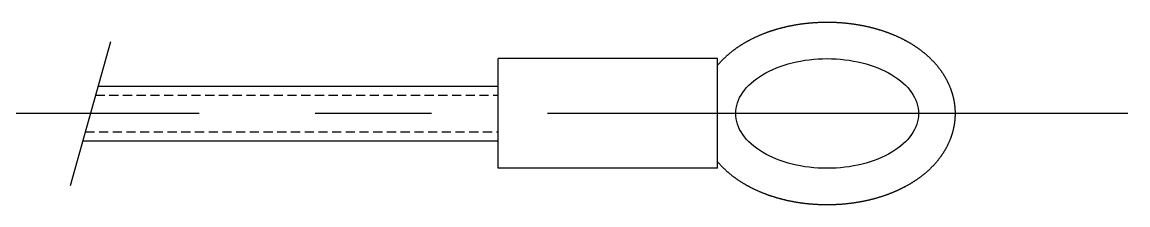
# Model space of a CAD drawing. Extents: x 15 to 151, y 33 to 81.
# Drawn here: x 90.5 to 151, y 71 to 81 of the extents above; entities that cross this region are included whole.
import ezdxf

# ---------------------------------------------------------------- set-up
doc = ezdxf.new("R2010")
doc.units = 0
doc.linetypes.add('CENTER', pattern=[50.8, 31.75, -6.35, 6.35, -6.35])
doc.linetypes.add('DASHED', pattern=[0.75, 0.5, -0.25])
doc.layers.get('0').update_dxf_attribs({"linetype": 'CONTINUOUS'})
doc.layers.add('CENTER', color=1, linetype='CENTER')

msp = doc.modelspace()

# ---------------------------------------------------------------- linework, layer by layer
at = {"color": 3}
msp.add_line((95.3521, 79.9321), (93.1481, 72.0566), dxfattribs=at)
for p, q in [((116.5532, 73.0093), (116.5532, 79.0093)), ((128.5532, 79.0093), (116.5532, 79.0093)), ((128.5532, 73.0093), (128.5532, 79.0093)), ((94.674, 77.5093), (116.5532, 77.5093)), ((93.8345, 74.5093), (116.5532, 74.5093)), ((128.5532, 73.0093), (116.5532, 73.0093))]:
    msp.add_line(p, q)
at = {"color": 3, "linetype": 'DASHED'}
for p, q in [((94.5341, 77.0093), (116.5532, 77.0093)), ((93.9744, 75.0093), (116.5532, 75.0093))]:
    msp.add_line(p, q, dxfattribs=at)
for points in [[(128.553, 78.6416, 0), (128.571, 78.6628, 0), (128.589, 78.6838, 0), (128.607, 78.7047, 0), (128.625, 78.7255, 0), (128.643, 78.7462, 0), (128.662, 78.7668, 0), (128.68, 78.7873, 0), (128.699, 78.8077, 0), (128.718, 78.8279, 0), (128.736, 78.848, 0), (128.755, 78.8681, 0), (128.774, 78.888, 0), (128.793, 78.9078, 0), (128.812, 78.9275, 0), (128.832, 78.9471, 0), (128.851, 78.9665, 0), (128.87, 78.9859, 0), (128.89, 79.0051, 0), (128.91, 79.0243, 0), (128.929, 79.0433, 0), (128.949, 79.0623, 0), (128.969, 79.0811, 0), (128.989, 79.0998, 0), (129.009, 79.1184, 0), (129.029, 79.1369, 0), (129.05, 79.1553, 0), (129.07, 79.1736, 0), (129.09, 79.1918, 0), (129.111, 79.2098, 0), (129.131, 79.2278, 0), (129.152, 79.2457, 0), (129.173, 79.2634, 0), (129.194, 79.2811, 0), (129.215, 79.2986, 0), (129.236, 79.3161, 0), (129.257, 79.3334, 0), (129.278, 79.3507, 0), (129.299, 79.3678, 0), (129.32, 79.3849, 0), (129.342, 79.4018, 0), (129.363, 79.4186, 0), (129.385, 79.4354, 0), (129.407, 79.452, 0), (129.428, 79.4685, 0), (129.45, 79.485, 0), (129.472, 79.5013, 0), (129.494, 79.5175, 0), (129.516, 79.5336, 0), (129.538, 79.5497, 0), (129.56, 79.5656, 0), (129.582, 79.5814, 0), (129.605, 79.5972, 0), (129.627, 79.6128, 0), (129.65, 79.6283, 0), (129.672, 79.6438, 0), (129.695, 79.6591, 0), (129.717, 79.6744, 0), (129.74, 79.6895, 0), (129.763, 79.7046, 0), (129.786, 79.7195, 0), (129.809, 79.7344, 0), (129.832, 79.7491, 0), (129.855, 79.7638, 0), (129.878, 79.7784, 0), (129.901, 79.7928, 0), (129.925, 79.8072, 0), (129.948, 79.8215, 0), (129.971, 79.8357, 0), (129.995, 79.8498, 0), (130.018, 79.8638, 0), (130.042, 79.8777, 0), (130.066, 79.8915, 0), (130.089, 79.9052, 0), (130.113, 79.9189, 0), (130.137, 79.9324, 0), (130.161, 79.9459, 0), (130.185, 79.9592, 0), (130.209, 79.9725, 0), (130.233, 79.9857, 0), (130.257, 79.9987, 0), (130.281, 80.0117, 0), (130.306, 80.0246, 0), (130.33, 80.0374, 0), (130.354, 80.0502, 0), (130.379, 80.0628, 0), (130.403, 80.0753, 0), (130.428, 80.0878, 0), (130.452, 80.1002, 0), (130.477, 80.1125, 0), (130.502, 80.1246, 0), (130.527, 80.1368, 0), (130.551, 80.1488, 0), (130.576, 80.1607, 0), (130.601, 80.1725, 0), (130.626, 80.1843, 0), (130.651, 80.196, 0), (130.676, 80.2076, 0), (130.701, 80.2191, 0), (130.726, 80.2305, 0), (130.752, 80.2418, 0), (130.777, 80.253, 0), (130.802, 80.2642, 0), (130.828, 80.2752, 0), (130.853, 80.2862, 0), (130.879, 80.2971, 0), (130.904, 80.3079, 0), (130.93, 80.3187, 0), (130.955, 80.3293, 0), (130.981, 80.3399, 0), (131.007, 80.3503, 0), (131.032, 80.3607, 0), (131.058, 80.371, 0), (131.084, 80.3812, 0), (131.11, 80.3913, 0), (131.136, 80.4014, 0), (131.162, 80.4113, 0), (131.188, 80.4212, 0), (131.214, 80.431, 0), (131.24, 80.4407, 0), (131.266, 80.4503, 0), (131.293, 80.4598, 0), (131.319, 80.4693, 0), (131.345, 80.4787, 0), (131.371, 80.4879, 0), (131.398, 80.4971, 0), (131.424, 80.5062, 0), (131.451, 80.5153, 0), (131.477, 80.5242, 0), (131.504, 80.5331, 0), (131.53, 80.5418, 0), (131.557, 80.5505, 0), (131.584, 80.5592, 0), (131.61, 80.5677, 0), (131.637, 80.5761, 0), (131.664, 80.5845, 0), (131.691, 80.5928, 0), (131.718, 80.6009, 0), (131.745, 80.6091, 0), (131.771, 80.6171, 0), (131.798, 80.625, 0), (131.825, 80.6329, 0), (131.853, 80.6407, 0), (131.88, 80.6483, 0), (131.907, 80.656, 0), (131.934, 80.6635, 0), (131.961, 80.6709, 0), (131.988, 80.6783, 0), (132.016, 80.6856, 0), (132.043, 80.6928, 0), (132.07, 80.6999, 0), (132.098, 80.7069, 0), (132.125, 80.7139, 0), (132.152, 80.7208, 0), (132.18, 80.7275, 0), (132.207, 80.7343, 0), (132.235, 80.7409, 0), (132.262, 80.7474, 0), (132.29, 80.7539, 0), (132.318, 80.7603, 0), (132.345, 80.7666, 0), (132.373, 80.7728, 0), (132.401, 80.7789, 0), (132.428, 80.785, 0), (132.456, 80.791, 0), (132.484, 80.7969, 0), (132.512, 80.8027, 0), (132.54, 80.8084, 0), (132.567, 80.8141, 0), (132.595, 80.8196, 0), (132.623, 80.8251, 0), (132.651, 80.8305, 0), (132.679, 80.8359, 0), (132.707, 80.8411, 0), (132.735, 80.8463, 0), (132.763, 80.8514, 0), (132.791, 80.8564, 0), (132.819, 80.8613, 0), (132.848, 80.8661, 0), (132.876, 80.8709, 0), (132.904, 80.8756, 0), (132.932, 80.8802, 0), (132.96, 80.8847, 0), (132.989, 80.8892, 0), (133.017, 80.8935, 0), (133.045, 80.8978, 0), (133.073, 80.902, 0), (133.102, 80.9061, 0), (133.13, 80.9102, 0), (133.158, 80.9141, 0), (133.187, 80.918, 0), (133.215, 80.9218, 0), (133.244, 80.9255, 0), (133.272, 80.9292, 0), (133.3, 80.9327, 0), (133.329, 80.9362, 0), (133.357, 80.9396, 0), (133.386, 80.9429, 0), (133.414, 80.9461, 0), (133.443, 80.9493, 0), (133.471, 80.9523, 0), (133.5, 80.9553, 0), (133.529, 80.9582, 0), (133.557, 80.9611, 0), (133.586, 80.9638, 0), (133.614, 80.9665, 0), (133.643, 80.9691, 0), (133.672, 80.9716, 0), (133.7, 80.974, 0), (133.729, 80.9763, 0), (133.758, 80.9786, 0), (133.786, 80.9808, 0), (133.815, 80.9829, 0), (133.844, 80.9849, 0), (133.872, 80.9869, 0), (133.901, 80.9887, 0), (133.93, 80.9905, 0), (133.959, 80.9922, 0), (133.987, 80.9938, 0), (134.016, 80.9954, 0), (134.045, 80.9968, 0), (134.074, 80.9982, 0), (134.102, 80.9995, 0), (134.131, 81.0007, 0), (134.16, 81.0019, 0), (134.189, 81.0029, 0), (134.218, 81.0039, 0), (134.246, 81.0048, 0), (134.275, 81.0056, 0), (134.304, 81.0063, 0), (134.333, 81.007, 0), (134.362, 81.0076, 0), (134.39, 81.0081, 0), (134.419, 81.0085, 0), (134.448, 81.0088, 0), (134.477, 81.0091, 0), (134.506, 81.0092, 0), (134.534, 81.0093, 0), (134.563, 81.0093, 0), (134.592, 81.0093, 0), (134.621, 81.0091, 0), (134.65, 81.0089, 0), (134.679, 81.0086, 0), (134.707, 81.0082, 0), (134.736, 81.0077, 0), (134.765, 81.0072, 0), (134.794, 81.0065, 0), (134.823, 81.0058, 0), (134.851, 81.005, 0), (134.88, 81.0041, 0), (134.909, 81.0032, 0), (134.938, 81.0022, 0), (134.967, 81.001, 0), (134.995, 80.9998, 0), (135.024, 80.9986, 0), (135.053, 80.9972, 0), (135.082, 80.9958, 0), (135.11, 80.9943, 0), (135.139, 80.9927, 0), (135.168, 80.991, 0), (135.197, 80.9893, 0), (135.225, 80.9874, 0), (135.254, 80.9855, 0), (135.283, 80.9835, 0), (135.312, 80.9814, 0), (135.34, 80.9793, 0), (135.369, 80.977, 0), (135.398, 80.9747, 0), (135.426, 80.9723, 0), (135.455, 80.9699, 0), (135.483, 80.9673, 0), (135.512, 80.9647, 0), (135.541, 80.9619, 0), (135.569, 80.9591, 0), (135.598, 80.9563, 0), (135.626, 80.9533, 0), (135.655, 80.9503, 0), (135.683, 80.9471, 0), (135.712, 80.9439, 0), (135.74, 80.9407, 0), (135.769, 80.9373, 0), (135.797, 80.9339, 0), (135.826, 80.9303, 0), (135.854, 80.9267, 0), (135.883, 80.923, 0), (135.911, 80.9193, 0), (135.939, 80.9154, 0), (135.968, 80.9115, 0), (135.996, 80.9075, 0), (136.024, 80.9034, 0), (136.053, 80.8992, 0), (136.081, 80.895, 0), (136.109, 80.8906, 0), (136.138, 80.8862, 0), (136.166, 80.8817, 0), (136.194, 80.8772, 0), (136.222, 80.8725, 0), (136.25, 80.8678, 0), (136.278, 80.8629, 0), (136.307, 80.858, 0), (136.335, 80.8531, 0), (136.363, 80.848, 0), (136.391, 80.8428, 0), (136.419, 80.8376, 0), (136.447, 80.8323, 0), (136.475, 80.8269, 0), (136.503, 80.8215, 0), (136.53, 80.8159, 0), (136.558, 80.8103, 0), (136.586, 80.8046, 0), (136.614, 80.7988, 0), (136.642, 80.7929, 0), (136.67, 80.7869, 0), (136.697, 80.7809, 0), (136.725, 80.7748, 0), (136.753, 80.7686, 0), (136.78, 80.7623, 0), (136.808, 80.7559, 0), (136.836, 80.7494, 0), (136.863, 80.7429, 0), (136.891, 80.7363, 0), (136.918, 80.7296, 0), (136.946, 80.7228, 0), (136.973, 80.716, 0), (137.001, 80.709, 0), (137.028, 80.702, 0), (137.055, 80.6949, 0), (137.083, 80.6877, 0), (137.11, 80.6804, 0), (137.137, 80.6731, 0), (137.164, 80.6657, 0), (137.192, 80.6581, 0), (137.219, 80.6505, 0), (137.246, 80.6429, 0), (137.273, 80.6351, 0), (137.3, 80.6273, 0), (137.327, 80.6193, 0), (137.354, 80.6113, 0), (137.381, 80.6032, 0), (137.408, 80.5951, 0), (137.434, 80.5868, 0), (137.461, 80.5785, 0), (137.488, 80.57, 0), (137.515, 80.5615, 0), (137.541, 80.553, 0), (137.568, 80.5443, 0), (137.595, 80.5355, 0), (137.621, 80.5267, 0), (137.648, 80.5178, 0), (137.674, 80.5088, 0), (137.701, 80.4997, 0), (137.727, 80.4906, 0), (137.753, 80.4813, 0), (137.78, 80.472, 0), (137.806, 80.4626, 0), (137.832, 80.4531, 0), (137.858, 80.4435, 0), (137.885, 80.4339, 0), (137.911, 80.4241, 0), (137.937, 80.4143, 0), (137.963, 80.4044, 0), (137.989, 80.3944, 0), (138.015, 80.3843, 0), (138.041, 80.3742, 0), (138.066, 80.3639, 0), (138.092, 80.3536, 0), (138.118, 80.3432, 0), (138.144, 80.3327, 0), (138.169, 80.3221, 0), (138.195, 80.3114, 0), (138.22, 80.3007, 0), (138.246, 80.2898, 0), (138.271, 80.2789, 0), (138.297, 80.2679, 0), (138.322, 80.2568, 0), (138.348, 80.2456, 0), (138.373, 80.2343, 0), (138.398, 80.223, 0), (138.423, 80.2115, 0), (138.448, 80.2, 0), (138.473, 80.1883, 0), (138.498, 80.1766, 0), (138.523, 80.1648, 0), (138.548, 80.1529, 0), (138.573, 80.141, 0), (138.598, 80.1289, 0), (138.622, 80.1167, 0), (138.647, 80.1045, 0), (138.672, 80.0921, 0), (138.696, 80.0797, 0), (138.721, 80.0672, 0), (138.745, 80.0546, 0), (138.77, 80.0419, 0), (138.794, 80.0291, 0), (138.818, 80.0162, 0), (138.842, 80.0032, 0), (138.867, 79.9902, 0), (138.891, 79.977, 0), (138.915, 79.9638, 0), (138.939, 79.9504, 0), (138.963, 79.937, 0), (138.986, 79.9234, 0), (139.01, 79.9098, 0), (139.034, 79.8961, 0), (139.058, 79.8823, 0), (139.081, 79.8684, 0), (139.105, 79.8544, 0), (139.128, 79.8403, 0), (139.152, 79.8261, 0), (139.175, 79.8119, 0), (139.198, 79.7975, 0), (139.221, 79.783, 0), (139.245, 79.7685, 0), (139.268, 79.7538, 0), (139.291, 79.739, 0), (139.314, 79.7242, 0), (139.336, 79.7093, 0), (139.359, 79.6942, 0), (139.382, 79.6791, 0), (139.405, 79.6638, 0), (139.427, 79.6485, 0), (139.45, 79.6331, 0), (139.472, 79.6176, 0), (139.495, 79.6019, 0), (139.517, 79.5862, 0), (139.539, 79.5704, 0), (139.561, 79.5545, 0), (139.583, 79.5385, 0), (139.605, 79.5224, 0), (139.627, 79.5061, 0), (139.649, 79.4898, 0), (139.671, 79.4734, 0), (139.693, 79.4569, 0), (139.715, 79.4403, 0), (139.736, 79.4236, 0), (139.758, 79.4068, 0), (139.779, 79.3899, 0), (139.8, 79.3729, 0), (139.822, 79.3557, 0), (139.843, 79.3385, 0), (139.864, 79.3212, 0), (139.885, 79.3038, 0), (139.906, 79.2863, 0), (139.927, 79.2687, 0), (139.948, 79.2509, 0), (139.969, 79.2331, 0), (139.989, 79.2152, 0), (140.01, 79.1971, 0), (140.03, 79.179, 0), (140.051, 79.1607, 0), (140.071, 79.1424, 0), (140.091, 79.1239, 0), (140.111, 79.1053, 0), (140.131, 79.0866, 0), (140.151, 79.0678, 0), (140.171, 79.0489, 0), (140.191, 79.0299, 0), (140.211, 79.0108, 0), (140.23, 78.9916, 0), (140.25, 78.9722, 0), (140.269, 78.9528, 0), (140.288, 78.9332, 0), (140.308, 78.9136, 0), (140.327, 78.8938, 0), (140.346, 78.8739, 0), (140.365, 78.8539, 0), (140.384, 78.8338, 0), (140.402, 78.8136, 0), (140.421, 78.7933, 0), (140.439, 78.7728, 0), (140.458, 78.7523, 0), (140.476, 78.7316, 0), (140.494, 78.7109, 0), (140.512, 78.69, 0), (140.53, 78.669, 0), (140.548, 78.6479, 0), (140.566, 78.6266, 0), (140.583, 78.6053, 0), (140.601, 78.5839, 0), (140.618, 78.5623, 0), (140.636, 78.5406, 0), (140.653, 78.5189, 0), (140.67, 78.497, 0), (140.687, 78.4749, 0), (140.704, 78.4528, 0), (140.72, 78.4306, 0), (140.737, 78.4082, 0), (140.753, 78.3857, 0), (140.77, 78.3632, 0), (140.786, 78.3405, 0), (140.802, 78.3176, 0), (140.818, 78.2947, 0), (140.834, 78.2717, 0), (140.849, 78.2485, 0), (140.865, 78.2252, 0), (140.88, 78.2018, 0), (140.896, 78.1783, 0), (140.911, 78.1547, 0), (140.926, 78.1309, 0), (140.941, 78.1071, 0), (140.955, 78.0831, 0), (140.97, 78.059, 0), (140.984, 78.0347, 0), (140.999, 78.0104, 0), (141.013, 77.9859, 0), (141.027, 77.9614, 0), (141.041, 77.9367, 0), (141.054, 77.9119, 0), (141.068, 77.887, 0), (141.081, 77.862, 0), (141.095, 77.8368, 0), (141.108, 77.8116, 0), (141.121, 77.7862, 0), (141.133, 77.7608, 0), (141.146, 77.7352, 0), (141.158, 77.7096, 0), (141.171, 77.6838, 0), (141.183, 77.6579, 0), (141.195, 77.632, 0), (141.207, 77.6059, 0), (141.218, 77.5798, 0), (141.23, 77.5535, 0), (141.241, 77.5271, 0), (141.252, 77.5007, 0), (141.263, 77.4741, 0), (141.274, 77.4475, 0), (141.284, 77.4207, 0), (141.294, 77.3939, 0), (141.305, 77.367, 0), (141.315, 77.34, 0), (141.325, 77.3129, 0), (141.334, 77.2857, 0), (141.344, 77.2584, 0), (141.353, 77.2311, 0), (141.362, 77.2037, 0), (141.371, 77.1761, 0), (141.379, 77.1485, 0), (141.388, 77.1208, 0), (141.396, 77.0931, 0), (141.404, 77.0652, 0), (141.412, 77.0373, 0), (141.42, 77.0093, 0), (141.427, 76.9812, 0), (141.435, 76.9531, 0), (141.442, 76.9249, 0), (141.449, 76.8966, 0), (141.455, 76.8682, 0), (141.462, 76.8398, 0), (141.468, 76.8113, 0), (141.474, 76.7827, 0), (141.48, 76.754, 0), (141.485, 76.7253, 0), (141.491, 76.6966, 0), (141.496, 76.6677, 0), (141.501, 76.6389, 0), (141.505, 76.6099, 0), (141.51, 76.581, 0), (141.514, 76.5519, 0), (141.518, 76.5229, 0), (141.522, 76.4938, 0), (141.526, 76.4646, 0), (141.529, 76.4355, 0), (141.532, 76.4063, 0), (141.535, 76.377, 0), (141.538, 76.3478, 0), (141.54, 76.3185, 0), (141.542, 76.2891, 0), (141.544, 76.2598, 0), (141.546, 76.2304, 0), (141.548, 76.201, 0), (141.549, 76.1716, 0), (141.55, 76.1422, 0), (141.551, 76.1128, 0), (141.552, 76.0834, 0), (141.552, 76.054, 0), (141.552, 76.0245, 0), (141.552, 75.9951, 0), (141.552, 75.9656, 0), (141.552, 75.9362, 0), (141.551, 75.9068, 0), (141.55, 75.8774, 0), (141.549, 75.848, 0), (141.548, 75.8186, 0), (141.546, 75.7892, 0), (141.544, 75.7598, 0), (141.542, 75.7305, 0), (141.54, 75.7011, 0), (141.537, 75.6718, 0), (141.535, 75.6426, 0), (141.532, 75.6133, 0), (141.529, 75.5841, 0), (141.525, 75.5549, 0), (141.522, 75.5258, 0), (141.518, 75.4967, 0), (141.514, 75.4676, 0), (141.51, 75.4386, 0), (141.505, 75.4096, 0), (141.501, 75.3807, 0), (141.496, 75.3518, 0), (141.491, 75.323, 0), (141.485, 75.2942, 0), (141.48, 75.2655, 0), (141.474, 75.2368, 0), (141.468, 75.2082, 0), (141.462, 75.1797, 0), (141.455, 75.1512, 0), (141.449, 75.1229, 0), (141.442, 75.0945, 0), (141.435, 75.0663, 0), (141.428, 75.0381, 0), (141.42, 75.01, 0), (141.412, 74.982, 0), (141.405, 74.9541, 0), (141.397, 74.9263, 0), (141.388, 74.8985, 0), (141.38, 74.8708, 0), (141.371, 74.8432, 0), (141.362, 74.8157, 0), (141.353, 74.7882, 0), (141.344, 74.7609, 0), (141.334, 74.7336, 0), (141.325, 74.7065, 0), (141.315, 74.6794, 0), (141.305, 74.6524, 0), (141.295, 74.6255, 0), (141.284, 74.5986, 0), (141.274, 74.5719, 0), (141.263, 74.5453, 0), (141.252, 74.5187, 0), (141.241, 74.4923, 0), (141.23, 74.4659, 0), (141.219, 74.4397, 0), (141.207, 74.4135, 0), (141.195, 74.3875, 0), (141.183, 74.3615, 0), (141.171, 74.3357, 0), (141.159, 74.3099, 0), (141.146, 74.2843, 0), (141.134, 74.2587, 0), (141.121, 74.2333, 0), (141.108, 74.2079, 0), (141.095, 74.1827, 0), (141.082, 74.1576, 0), (141.068, 74.1325, 0), (141.055, 74.1076, 0), (141.041, 74.0828, 0), (141.027, 74.0581, 0), (141.013, 74.0336, 0), (140.999, 74.0091, 0), (140.985, 73.9847, 0), (140.97, 73.9605, 0), (140.956, 73.9364, 0), (140.941, 73.9124, 0), (140.926, 73.8885, 0), (140.911, 73.8647, 0), (140.896, 73.8411, 0), (140.881, 73.8175, 0), (140.865, 73.7941, 0), (140.85, 73.7708, 0), (140.834, 73.7477, 0), (140.818, 73.7246, 0), (140.802, 73.7017, 0), (140.786, 73.6788, 0), (140.77, 73.6561, 0), (140.754, 73.6335, 0), (140.737, 73.6111, 0), (140.721, 73.5887, 0), (140.704, 73.5665, 0), (140.687, 73.5443, 0), (140.67, 73.5223, 0), (140.653, 73.5004, 0), (140.636, 73.4786, 0), (140.619, 73.4569, 0), (140.601, 73.4354, 0), (140.584, 73.4139, 0), (140.566, 73.3926, 0), (140.549, 73.3714, 0), (140.531, 73.3503, 0), (140.513, 73.3293, 0), (140.495, 73.3084, 0), (140.477, 73.2876, 0), (140.458, 73.2669, 0), (140.44, 73.2464, 0), (140.421, 73.226, 0), (140.403, 73.2056, 0), (140.384, 73.1854, 0), (140.365, 73.1653, 0), (140.346, 73.1453, 0), (140.327, 73.1254, 0), (140.308, 73.1057, 0), (140.289, 73.086, 0), (140.27, 73.0664, 0), (140.25, 73.047, 0), (140.231, 73.0277, 0), (140.211, 73.0084, 0), (140.192, 72.9893, 0), (140.172, 72.9703, 0), (140.152, 72.9514, 0), (140.132, 72.9326, 0), (140.112, 72.9139, 0), (140.092, 72.8953, 0), (140.072, 72.8769, 0), (140.051, 72.8585, 0), (140.031, 72.8402, 0), (140.01, 72.8221, 0), (139.99, 72.804, 0), (139.969, 72.7861, 0), (139.948, 72.7682, 0), (139.928, 72.7505, 0), (139.907, 72.7329, 0), (139.886, 72.7154, 0), (139.865, 72.698, 0), (139.844, 72.6806, 0), (139.822, 72.6634, 0), (139.801, 72.6463, 0), (139.78, 72.6293, 0), (139.758, 72.6124, 0), (139.737, 72.5956, 0), (139.715, 72.5789, 0), (139.693, 72.5623, 0), (139.672, 72.5458, 0), (139.65, 72.5294, 0), (139.628, 72.5131, 0), (139.606, 72.4969, 0), (139.584, 72.4808, 0), (139.562, 72.4648, 0), (139.54, 72.4489, 0), (139.517, 72.4331, 0), (139.495, 72.4174, 0), (139.473, 72.4018, 0), (139.45, 72.3863, 0), (139.428, 72.3709, 0), (139.405, 72.3556, 0), (139.382, 72.3404, 0), (139.36, 72.3252, 0), (139.337, 72.3102, 0), (139.314, 72.2953, 0), (139.291, 72.2804, 0), (139.268, 72.2657, 0), (139.245, 72.2511, 0), (139.222, 72.2365, 0), (139.198, 72.2221, 0), (139.175, 72.2077, 0), (139.152, 72.1934, 0), (139.128, 72.1793, 0), (139.105, 72.1652, 0), (139.081, 72.1512, 0), (139.058, 72.1373, 0), (139.034, 72.1235, 0), (139.01, 72.1098, 0), (138.987, 72.0962, 0), (138.963, 72.0827, 0), (138.939, 72.0693, 0), (138.915, 72.0559, 0), (138.891, 72.0427, 0), (138.867, 72.0295, 0), (138.843, 72.0164, 0), (138.818, 72.0035, 0), (138.794, 71.9906, 0), (138.77, 71.9778, 0), (138.745, 71.9651, 0), (138.721, 71.9525, 0), (138.696, 71.9399, 0), (138.672, 71.9275, 0), (138.647, 71.9152, 0), (138.623, 71.9029, 0), (138.598, 71.8907, 0), (138.573, 71.8786, 0), (138.548, 71.8666, 0), (138.523, 71.8547, 0), (138.499, 71.8429, 0), (138.474, 71.8312, 0), (138.449, 71.8195, 0), (138.423, 71.8079, 0), (138.398, 71.7964, 0), (138.373, 71.785, 0), (138.348, 71.7737, 0), (138.323, 71.7625, 0), (138.297, 71.7514, 0), (138.272, 71.7403, 0), (138.246, 71.7294, 0), (138.221, 71.7185, 0), (138.195, 71.7077, 0), (138.17, 71.697, 0), (138.144, 71.6863, 0), (138.119, 71.6758, 0), (138.093, 71.6653, 0), (138.067, 71.655, 0), (138.041, 71.6447, 0), (138.015, 71.6345, 0), (137.989, 71.6244, 0), (137.963, 71.6144, 0), (137.937, 71.6044, 0), (137.911, 71.5946, 0), (137.885, 71.5848, 0), (137.859, 71.5751, 0), (137.833, 71.5655, 0), (137.807, 71.556, 0), (137.78, 71.5465, 0), (137.754, 71.5372, 0), (137.728, 71.5279, 0), (137.701, 71.5187, 0), (137.675, 71.5096, 0), (137.648, 71.5006, 0), (137.622, 71.4917, 0), (137.595, 71.4829, 0), (137.569, 71.4741, 0), (137.542, 71.4654, 0), (137.515, 71.4568, 0), (137.489, 71.4483, 0), (137.462, 71.4399, 0), (137.435, 71.4316, 0), (137.408, 71.4233, 0), (137.381, 71.4151, 0), (137.355, 71.407, 0), (137.328, 71.399, 0), (137.301, 71.3911, 0), (137.274, 71.3833, 0), (137.247, 71.3755, 0), (137.219, 71.3678, 0), (137.192, 71.3602, 0), (137.165, 71.3527, 0), (137.138, 71.3453, 0), (137.111, 71.338, 0), (137.083, 71.3307, 0), (137.056, 71.3235, 0), (137.029, 71.3164, 0), (137.001, 71.3094, 0), (136.974, 71.3025, 0), (136.947, 71.2956, 0), (136.919, 71.2889, 0), (136.892, 71.2822, 0), (136.864, 71.2756, 0), (136.836, 71.2691, 0), (136.809, 71.2626, 0), (136.781, 71.2563, 0), (136.754, 71.25, 0), (136.726, 71.2438, 0), (136.698, 71.2377, 0), (136.67, 71.2317, 0), (136.643, 71.2257, 0), (136.615, 71.2199, 0), (136.587, 71.2141, 0), (136.559, 71.2084, 0), (136.531, 71.2028, 0), (136.503, 71.1972, 0), (136.476, 71.1918, 0), (136.448, 71.1864, 0), (136.42, 71.1811, 0), (136.392, 71.1759, 0), (136.364, 71.1708, 0), (136.336, 71.1657, 0), (136.307, 71.1607, 0), (136.279, 71.1558, 0), (136.251, 71.151, 0), (136.223, 71.1463, 0), (136.195, 71.1417, 0), (136.167, 71.1371, 0), (136.138, 71.1326, 0), (136.11, 71.1282, 0), (136.082, 71.1239, 0), (136.054, 71.1196, 0), (136.025, 71.1155, 0), (135.997, 71.1114, 0), (135.969, 71.1074, 0), (135.94, 71.1034, 0), (135.912, 71.0996, 0), (135.884, 71.0958, 0), (135.855, 71.0921, 0), (135.827, 71.0885, 0), (135.798, 71.085, 0), (135.77, 71.0816, 0), (135.741, 71.0782, 0), (135.713, 71.0749, 0), (135.684, 71.0717, 0), (135.656, 71.0686, 0), (135.627, 71.0655, 0), (135.599, 71.0625, 0), (135.57, 71.0597, 0), (135.542, 71.0568, 0), (135.513, 71.0541, 0), (135.484, 71.0515, 0), (135.456, 71.0489, 0), (135.427, 71.0464, 0), (135.398, 71.044, 0), (135.37, 71.0417, 0), (135.341, 71.0394, 0), (135.312, 71.0373, 0), (135.284, 71.0352, 0), (135.255, 71.0332, 0), (135.226, 71.0313, 0), (135.198, 71.0294, 0), (135.169, 71.0277, 0), (135.14, 71.026, 0), (135.111, 71.0244, 0), (135.083, 71.0229, 0), (135.054, 71.0214, 0), (135.025, 71.0201, 0), (134.996, 71.0188, 0), (134.968, 71.0176, 0), (134.939, 71.0165, 0), (134.91, 71.0154, 0), (134.881, 71.0145, 0), (134.852, 71.0136, 0), (134.824, 71.0128, 0), (134.795, 71.0121, 0), (134.766, 71.0114, 0), (134.737, 71.0109, 0), (134.708, 71.0104, 0), (134.679, 71.01, 0), (134.651, 71.0097, 0), (134.622, 71.0095, 0), (134.593, 71.0093, 0), (134.564, 71.0092, 0), (134.535, 71.0093, 0), (134.507, 71.0093, 0), (134.478, 71.0095, 0), (134.449, 71.0098, 0), (134.42, 71.0101, 0), (134.391, 71.0105, 0), (134.362, 71.011, 0), (134.334, 71.0116, 0), (134.305, 71.0122, 0), (134.276, 71.0129, 0), (134.247, 71.0138, 0), (134.218, 71.0147, 0), (134.19, 71.0156, 0), (134.161, 71.0167, 0), (134.132, 71.0178, 0), (134.103, 71.019, 0), (134.074, 71.0203, 0), (134.046, 71.0217, 0), (134.017, 71.0232, 0), (133.988, 71.0247, 0), (133.959, 71.0263, 0), (133.931, 71.028, 0), (133.902, 71.0298, 0), (133.873, 71.0317, 0), (133.845, 71.0336, 0), (133.816, 71.0356, 0), (133.787, 71.0377, 0), (133.758, 71.0399, 0), (133.73, 71.0422, 0), (133.701, 71.0445, 0), (133.673, 71.0469, 0), (133.644, 71.0494, 0), (133.615, 71.052, 0), (133.587, 71.0547, 0), (133.558, 71.0574, 0), (133.529, 71.0603, 0), (133.501, 71.0632, 0), (133.472, 71.0662, 0), (133.444, 71.0692, 0), (133.415, 71.0724, 0), (133.387, 71.0756, 0), (133.358, 71.0789, 0), (133.33, 71.0823, 0), (133.301, 71.0858, 0), (133.273, 71.0894, 0), (133.244, 71.093, 0), (133.216, 71.0967, 0), (133.188, 71.1005, 0), (133.159, 71.1044, 0), (133.131, 71.1083, 0), (133.103, 71.1124, 0), (133.074, 71.1165, 0), (133.046, 71.1207, 0), (133.018, 71.125, 0), (132.989, 71.1293, 0), (132.961, 71.1338, 0), (132.933, 71.1383, 0), (132.905, 71.1429, 0), (132.877, 71.1476, 0), (132.848, 71.1523, 0), (132.82, 71.1572, 0), (132.792, 71.1621, 0), (132.764, 71.1671, 0), (132.736, 71.1722, 0), (132.708, 71.1774, 0), (132.68, 71.1826, 0), (132.652, 71.188, 0), (132.624, 71.1934, 0), (132.596, 71.1989, 0), (132.568, 71.2044, 0), (132.54, 71.2101, 0), (132.513, 71.2158, 0), (132.485, 71.2216, 0), (132.457, 71.2275, 0), (132.429, 71.2335, 0), (132.401, 71.2395, 0), (132.374, 71.2457, 0), (132.346, 71.2519, 0), (132.318, 71.2582, 0), (132.291, 71.2646, 0), (132.263, 71.271, 0), (132.236, 71.2776, 0), (132.208, 71.2842, 0), (132.181, 71.2909, 0), (132.153, 71.2977, 0), (132.126, 71.3046, 0), (132.098, 71.3115, 0), (132.071, 71.3186, 0), (132.044, 71.3257, 0), (132.016, 71.3329, 0), (131.989, 71.3402, 0), (131.962, 71.3475, 0), (131.935, 71.355, 0), (131.908, 71.3625, 0), (131.88, 71.3701, 0), (131.853, 71.3778, 0), (131.826, 71.3856, 0), (131.799, 71.3934, 0), (131.772, 71.4014, 0), (131.745, 71.4094, 0), (131.718, 71.4175, 0), (131.692, 71.4257, 0), (131.665, 71.434, 0), (131.638, 71.4423, 0), (131.611, 71.4507, 0), (131.584, 71.4593, 0), (131.558, 71.4679, 0), (131.531, 71.4766, 0), (131.505, 71.4853, 0), (131.478, 71.4942, 0), (131.452, 71.5031, 0), (131.425, 71.5122, 0), (131.399, 71.5213, 0), (131.372, 71.5305, 0), (131.346, 71.5397, 0), (131.32, 71.5491, 0), (131.293, 71.5585, 0), (131.267, 71.5681, 0), (131.241, 71.5777, 0), (131.215, 71.5874, 0), (131.189, 71.5972, 0), (131.163, 71.607, 0), (131.137, 71.617, 0), (131.111, 71.627, 0), (131.085, 71.6372, 0), (131.059, 71.6474, 0), (131.033, 71.6577, 0), (131.007, 71.668, 0), (130.982, 71.6785, 0), (130.956, 71.689, 0), (130.93, 71.6997, 0), (130.905, 71.7104, 0), (130.879, 71.7212, 0), (130.854, 71.7321, 0), (130.828, 71.7431, 0), (130.803, 71.7541, 0), (130.778, 71.7653, 0), (130.752, 71.7765, 0), (130.727, 71.7878, 0), (130.702, 71.7992, 0), (130.677, 71.8107, 0), (130.652, 71.8223, 0), (130.627, 71.834, 0), (130.602, 71.8457, 0), (130.577, 71.8576, 0), (130.552, 71.8695, 0), (130.527, 71.8815, 0), (130.503, 71.8936, 0), (130.478, 71.9058, 0), (130.453, 71.9181, 0), (130.429, 71.9305, 0), (130.404, 71.9429, 0), (130.38, 71.9555, 0), (130.355, 71.9681, 0), (130.331, 71.9808, 0), (130.306, 71.9936, 0), (130.282, 72.0065, 0), (130.258, 72.0195, 0), (130.234, 72.0326, 0), (130.21, 72.0458, 0), (130.186, 72.0591, 0), (130.162, 72.0724, 0), (130.138, 72.0859, 0), (130.114, 72.0994, 0), (130.09, 72.113, 0), (130.067, 72.1268, 0), (130.043, 72.1406, 0), (130.019, 72.1545, 0), (129.996, 72.1685, 0), (129.972, 72.1826, 0), (129.949, 72.1968, 0), (129.926, 72.2111, 0), (129.902, 72.2255, 0), (129.879, 72.2399, 0), (129.856, 72.2545, 0), (129.833, 72.2692, 0), (129.81, 72.2839, 0), (129.787, 72.2988, 0), (129.764, 72.3137, 0), (129.741, 72.3288, 0), (129.719, 72.3439, 0), (129.696, 72.3592, 0), (129.673, 72.3745, 0), (129.651, 72.39, 0), (129.628, 72.4055, 0), (129.606, 72.4211, 0), (129.584, 72.4369, 0), (129.561, 72.4527, 0), (129.539, 72.4686, 0), (129.517, 72.4846, 0), (129.495, 72.5008, 0), (129.473, 72.517, 0), (129.451, 72.5333, 0), (129.429, 72.5497, 0), (129.408, 72.5663, 0), (129.386, 72.5829, 0), (129.364, 72.5996, 0), (129.343, 72.6165, 0), (129.322, 72.6334, 0), (129.3, 72.6504, 0), (129.279, 72.6676, 0), (129.258, 72.6848, 0), (129.237, 72.7021, 0), (129.216, 72.7196, 0), (129.195, 72.7371, 0), (129.174, 72.7548, 0), (129.153, 72.7725, 0), (129.132, 72.7904, 0), (129.112, 72.8083, 0), (129.091, 72.8264, 0), (129.071, 72.8446, 0), (129.05, 72.8629, 0), (129.03, 72.8813, 0), (129.01, 72.8998, 0), (128.99, 72.9184, 0), (128.97, 72.9371, 0), (128.95, 72.956, 0), (128.93, 72.9749, 0), (128.91, 72.994, 0), (128.89, 73.0131, 0), (128.871, 73.0324, 0), (128.851, 73.0518, 0), (128.832, 73.0713, 0), (128.813, 73.0909, 0), (128.793, 73.1106, 0), (128.774, 73.1304, 0), (128.755, 73.1503, 0), (128.736, 73.1704, 0), (128.718, 73.1905, 0), (128.699, 73.2108, 0), (128.68, 73.2311, 0), (128.662, 73.2516, 0), (128.643, 73.2722, 0), (128.625, 73.2929, 0), (128.607, 73.3137, 0), (128.589, 73.3346, 0), (128.571, 73.3557, 0), (128.553, 73.3768, 0)], [(129.553, 76.0093, 0), (129.559, 76.1565, 0), (129.577, 76.3034, 0), (129.607, 76.4495, 0), (129.649, 76.5946, 0), (129.703, 76.7383, 0), (129.769, 76.8802, 0), (129.845, 77.02, 0), (129.934, 77.1574, 0), (130.033, 77.292, 0), (130.144, 77.4235, 0), (130.265, 77.5516, 0), (130.396, 77.676, 0), (130.537, 77.7964, 0), (130.688, 77.9125, 0), (130.848, 78.024, 0), (131.018, 78.1306, 0), (131.195, 78.2322, 0), (131.381, 78.3284, 0), (131.575, 78.4189, 0), (131.775, 78.5037, 0), (131.983, 78.5825, 0), (132.196, 78.6551, 0), (132.415, 78.7213, 0), (132.64, 78.781, 0), (132.869, 78.834, 0), (133.102, 78.8801, 0), (133.338, 78.9194, 0), (133.578, 78.9517, 0), (133.82, 78.9769, 0), (134.063, 78.9949, 0), (134.308, 79.0057, 0), (134.553, 79.0093, 0), (134.799, 79.0057, 0), (135.043, 78.9949, 0), (135.287, 78.9769, 0), (135.529, 78.9517, 0), (135.768, 78.9194, 0), (136.005, 78.8801, 0), (136.238, 78.834, 0), (136.467, 78.781, 0), (136.691, 78.7213, 0), (136.91, 78.6551, 0), (137.124, 78.5825, 0), (137.331, 78.5037, 0), (137.532, 78.4189, 0), (137.725, 78.3284, 0), (137.911, 78.2322, 0), (138.089, 78.1306, 0), (138.258, 78.024, 0), (138.418, 77.9125, 0), (138.569, 77.7964, 0), (138.711, 77.676, 0), (138.842, 77.5516, 0), (138.963, 77.4235, 0), (139.073, 77.292, 0), (139.173, 77.1574, 0), (139.261, 77.02, 0), (139.338, 76.8802, 0), (139.403, 76.7383, 0), (139.457, 76.5946, 0), (139.499, 76.4495, 0), (139.529, 76.3034, 0), (139.547, 76.1565, 0), (139.553, 76.0093, 0), (139.547, 75.8621, 0), (139.529, 75.7153, 0), (139.499, 75.5691, 0), (139.457, 75.4241, 0), (139.403, 75.2804, 0), (139.338, 75.1385, 0), (139.261, 74.9987, 0), (139.173, 74.8613, 0), (139.073, 74.7267, 0), (138.963, 74.5951, 0), (138.842, 74.467, 0), (138.711, 74.3426, 0), (138.569, 74.2222, 0), (138.418, 74.1061, 0), (138.258, 73.9946, 0), (138.089, 73.888, 0), (137.911, 73.7865, 0), (137.725, 73.6903, 0), (137.532, 73.5997, 0), (137.331, 73.5149, 0), (137.124, 73.4361, 0), (136.91, 73.3636, 0), (136.691, 73.2974, 0), (136.467, 73.2377, 0), (136.238, 73.1847, 0), (136.005, 73.1385, 0), (135.768, 73.0992, 0), (135.529, 73.067, 0), (135.287, 73.0418, 0), (135.043, 73.0238, 0), (134.799, 73.0129, 0), (134.553, 73.0093, 0), (134.308, 73.0129, 0), (134.063, 73.0238, 0), (133.82, 73.0418, 0), (133.578, 73.067, 0), (133.338, 73.0992, 0), (133.102, 73.1385, 0), (132.869, 73.1847, 0), (132.64, 73.2377, 0), (132.415, 73.2974, 0), (132.196, 73.3636, 0), (131.983, 73.4361, 0), (131.775, 73.5149, 0), (131.575, 73.5997, 0), (131.381, 73.6903, 0), (131.195, 73.7865, 0), (131.018, 73.888, 0), (130.848, 73.9946, 0), (130.688, 74.1061, 0), (130.537, 74.2222, 0), (130.396, 74.3426, 0), (130.265, 74.467, 0), (130.144, 74.5951, 0), (130.033, 74.7267, 0), (129.934, 74.8613, 0), (129.845, 74.9987, 0), (129.769, 75.1385, 0), (129.703, 75.2804, 0), (129.649, 75.4241, 0), (129.607, 75.5691, 0), (129.577, 75.7153, 0), (129.559, 75.8621, 0), (129.553, 76.0093, 0)]]:
    msp.add_polyline3d(points)
at = {"layer": 'CENTER', "color": 1, "linetype": 'CENTER'}
msp.add_line((151.0053, 76.0093), (35.7848, 76.0093), dxfattribs=at)

doc.saveas('drawing.dxf')
